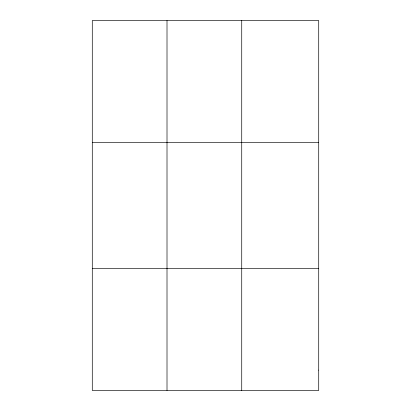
<?xml version="1.0" encoding="UTF-8"?>
<svg xmlns="http://www.w3.org/2000/svg" width="411" height="411" viewBox="0 0 411 411"><rect width="100%" height="100%" fill="white"/><g stroke="black" fill="none" stroke-linecap="round" stroke-linejoin="round"><path stroke-width="0.62" d="M167.005 390.45L167.005 20.55M241.73 390.45L241.73 20.55M92.285 142.617L318.715 142.617M92.285 268.383L318.715 268.383M318.715 370.106L318.715 390.45L92.285 390.45L92.285 20.55L318.715 20.55L318.715 370.106"/></g></svg>
